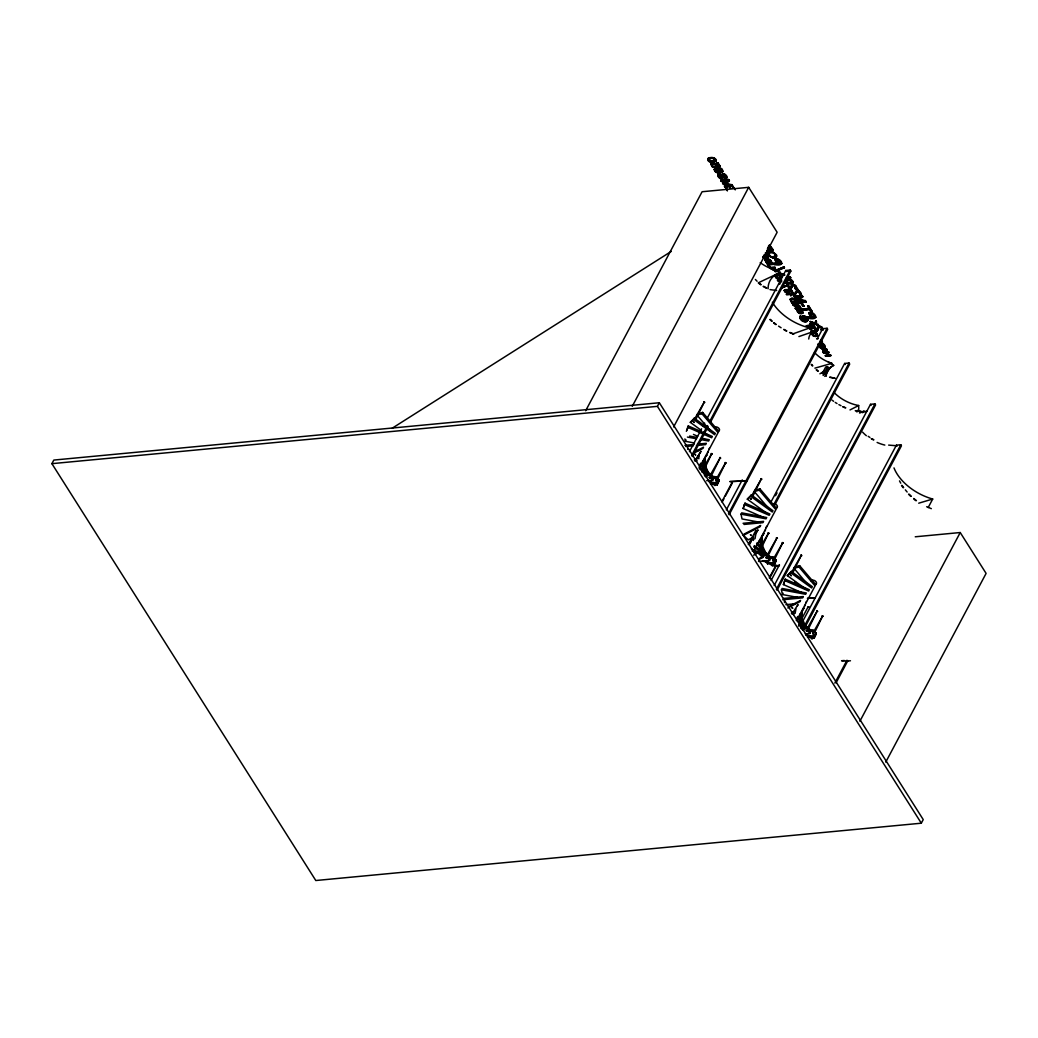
<?xml version="1.0" encoding="UTF-8"?>
<svg xmlns="http://www.w3.org/2000/svg" width="1038" height="1038" viewBox="0 0 1038 1038"><rect width="100%" height="100%" fill="white"/><g stroke="black" fill="none" stroke-linecap="round" stroke-linejoin="round"><path stroke-width="1.5" d="M812.495 333.328L813.844 335.417L816.88 335.17M768.574 253.454L770.235 256.088A3.231 1.972 28 0 0 772.077 256.801L774.815 256.542M776.022 276.069L777.125 277.821A2.154 1.323 28 0 0 778.357 278.301L780.459 277.937L780.096 276.16A2.011 1.233 28 0 0 778.591 275.317L776.126 275.9L776.969 278.119A2.154 1.323 28 0 0 778.189 278.599L780.628 277.717M698.821 458.796L698.885 455.643L698.198 456.941M704.452 465.232L705.282 457.641L705.1 465.504M755.002 538.722L755.768 534.44M761.334 543.691L762.164 536.438L761.957 545.365M795.147 613.341L795.912 608.904M801.466 618.479L802.309 610.889L802.089 620.322M802.037 317.187C802.257 320.041 807.188 315.176 802.283 316.862M722.746 171.452L721.786 169.324A2.413 1.479 28 0 0 720.164 168.428L719.23 168.299L720.333 168.13A2.413 1.479 28 0 1 721.955 169.025C725.03 172.01 719.555 173.787 717.167 172.723A3.023 1.855 28 0 1 715.351 171.789L714.17 169.739C715 166.573 720.93 168.701 719.866 171.633M789.879 291.73L789.243 290.303A1.609 0.986 28 0 0 788.153 289.706L788.309 289.407A1.609 0.986 28 0 1 789.399 290.004L789.503 292.236L786.155 292.573A2.011 1.233 28 0 1 784.949 291.95C782.354 289.602 787.414 288.369 788.089 290.951A1.804 1.103 28 0 1 787.946 291.795L789.412 290.822L787.699 289.33M711.069 163.952L711.964 166.56A2.764 1.7 28 0 0 713.314 167.416L714.974 167.416L713.768 166.43A1.726 1.051 28 0 1 712.224 165.366L712.094 164.289M800.609 316.824L802.646 320.34A2.686 1.648 28 0 0 803.814 320.937L806.837 320.651M795.588 287.695L794.965 286.19L792.747 285.697M821.927 329.306L820.915 327.113L818.684 327.645M775.334 275.641L776.165 277.626L778.954 278.95A4.321 2.647 28 0 0 780.706 278.69A2.88 1.765 28 0 0 781.264 276.951L779.279 275.018L776.281 274.759C773.531 276.199 776.709 279.352 778.798 279.248A4.321 2.647 28 0 0 780.55 278.988A2.88 1.765 28 0 0 781.121 278.456A2.79 1.713 28 0 0 781.108 277.276L779.123 275.317L776.126 275.057M771.299 269.374L771.39 269.166A1.855 1.142 28 0 1 772.454 269.114L773.79 269.828L775.269 269.205L776.748 270.464M799.338 311.413L798.663 309.778L799.338 311.413L800.103 311.05L798.897 309.142C793.616 309.039 799.766 315.812 802.543 313.217L802.906 312.736M796.989 309.324L798.806 312.685L802.698 312.918M802.984 318.705L803.477 320.015L805.371 319.535M800.22 316.136C798.858 318.835 802.244 321.689 804.787 321.884A4.827 2.958 28 0 0 807.019 321.417L807.953 319.522L806.176 316.837A3.166 1.946 28 0 0 804.956 316.136A3.361 2.063 28 0 0 803.723 315.812C799.117 315.578 803.36 323.337 806.189 319.73L804.904 317.732L806.137 319.263M719.01 171.504L717.972 169.311L715.39 169.557L716.467 171.737L719.178 171.205M787.388 291.769C785.364 287.682 783.898 293.871 787.544 291.457C786.441 287.889 783.249 292.353 787.31 291.691M797.508 310.427L798.663 309.778M715.195 160.527C711.173 153.987 703.556 164.017 714.754 160.968L715.221 160.436M792.228 282.219L790.333 280.403L786.051 280.805M711.679 163.381L715.273 163.887L716.739 166.352L718.581 165.795L716.869 163.083L717.933 162.694L720.074 166.08L716.35 167.403L715.87 165.029L713.988 163.783L712.496 163.926L712.068 165.665A1.726 1.051 28 0 0 713.612 166.729L714.819 167.715M791.306 295.596L791.709 293.507L786.363 294.299L790.917 294.169L790.697 295.648L791.462 294.831M790.917 294.169L790.697 295.648M785.779 280.948L787.647 282.777L792.266 282.128M790.787 299.917L791.151 299.204M817.451 335.78L816.672 333.561A2.323 1.427 28 0 0 815.336 332.731L814.532 332.536L815.492 332.432A2.323 1.427 28 0 1 816.841 333.263L817.607 335.482L815.894 336.559L813.26 336.053L811.547 334.028A2.413 1.479 28 0 1 811.625 333.211L811.963 332.692M790.061 299.554C791.825 296.933 796.107 299.385 796.704 301.993L791.553 302.486L790.216 299.255M686.365 431.328L688.272 425.93L712.34 436.453L711.653 437.751L687.584 427.228M687.065 430.017L688.272 425.93M710.057 481.93L717.141 485.031L719.049 479.634L716.207 478.401M719.049 479.634L717.141 485.031M763.592 517.482L743.13 508.529L745.037 503.132L769.885 514.005L769.184 515.302L744.337 504.429M745.037 503.132L743.13 508.529M765.499 561.337L774.27 565.178L776.177 559.78L773.245 558.496M776.177 559.78L774.27 565.178M803.204 593.256L783.392 584.576L785.299 579.178L809.355 589.714L808.667 591.011L784.598 580.476M785.299 579.178L783.392 584.576M805.67 634.568L814.155 638.292L816.063 632.895L807.577 629.171M816.063 632.895L814.155 638.292M791.812 287.396L789.892 289.693L787.064 285.216L788.127 284.827L790.074 288.447L788.127 284.827M817.775 329.98L818.502 327.982M818.152 328.994L817.516 330.499M792.163 286.371L791.177 288.888M790.372 288.058L790.891 286.696M817.23 328.306C816.348 334.534 811.833 319.834 816.413 330.058M767.679 252.468L768.782 255.789L772.973 257.774M806.02 320.028L806.318 319.354M802.893 312.827C803.178 308.766 797.833 308.39 802.283 311.88A1.868 1.142 28 0 1 802.076 312.594L799.104 312.698L797.664 310.128M790.735 286.994L791.877 284.944A2.855 1.752 28 0 1 793.149 284.684L795.458 285.735L796.626 287.863A2.504 1.531 28 0 1 796.159 288.72L794.68 288.175L795.432 287.708M817.075 328.605L817.775 326.892M774.556 269.556L774.348 270.217M801.583 316.603L801.323 317.875L802.452 318.744M710.9 164.263L711.497 163.29M807.888 320.262L807.175 321.118A4.827 2.958 28 0 1 804.956 321.585C802.465 321.43 798.91 318.471 800.454 315.889L800.57 318.264L802.478 320.651A2.686 1.648 28 0 0 803.646 321.235L807.058 320.431A3.205 1.959 28 0 0 807.356 319.613A3.62 2.219 28 0 0 807.11 318.614L803.905 316.279A2.673 1.635 28 0 0 802.439 316.564L802.011 317.148M791.397 294.727L791.929 293.871M51.9 463.662L53.82 460.068L659.338 402.744L923.236 819.592L921.316 823.199L315.799 880.522L51.9 463.662L657.417 406.351L659.338 402.744M585.666 410.737L702.103 191.732L748.683 187.333L777.138 232.278L673.636 426.942M716.869 163.083L717.933 162.694M716.739 166.352C717.466 163.667 712.691 161.461 711.095 163.861M716.35 167.403L720.074 166.08M718.581 165.795L717.024 162.784M721.825 170.894L719.399 168M719.84 168.831C725.354 169.635 716.882 173.891 721.799 170.985M718.322 173.995C720.476 173.541 731.245 182.48 722.85 174.605C721.786 171.75 727.301 175.059 726.989 177.044L726.821 177.861A2.413 1.479 28 0 1 725.303 178.354C721.644 173.112 714.404 174.254 722.15 178.38L722.604 179.237C720.125 179.392 716.635 176.512 718.075 173.982M722.85 174.605L722.539 173.437M721.384 181.468L728.014 180.56L721.384 181.468L720.995 180.314L728.728 179.574C732.179 183.129 715.727 185.426 729.493 180.781M722.15 178.38C715.39 173.294 721.138 174.669 725.134 178.653A2.413 1.479 28 0 0 726.6 178.264L726.976 177.563M722.604 179.237L722.305 178.069M722.798 183.142L730.973 185.594L723.149 184.258L722.63 183.441L728.014 180.56M724.135 183.402L731.972 184.699L732.828 186.049L724.939 187.087L724.55 185.919L729.818 185.426M724.939 187.087L729.74 186.347M720.839 180.612L728.728 179.574M725.705 188.293L726.782 187.917L725.705 188.293L727.314 190.836M732.672 186.347L731.972 184.699M733.697 187.424L732.62 187.813L733.697 187.424L735.254 189.876M632.246 406.325L748.683 187.333M767.588 259.565L764.721 260.123L770.248 260.201L764.305 257.593L768.509 256.918L768.146 256.334L762.995 256.827M767.783 247.537L769.002 249.47L771.727 248.925L768.743 245.474M765.603 253.389L766.368 255.089L765.447 253.687M763.488 255.997L767.354 255.633L765.577 252.623M765.084 260.694L770.404 259.902L764.461 257.294M769.002 249.47L771.727 248.925M762.839 257.126L768.146 256.334M770.339 264.002L768.756 261.511L770.339 264.002L771.922 263.86L770.222 261.187L770.987 260.823L772.908 264.405L767.744 264.885L765.616 261.511L766.381 261.148L767.977 264.236L766.381 261.148M764.305 257.593L768.509 256.918M766.797 250.625L773.154 249.743L769.599 244.968M764.721 260.123L768.937 259.435M767.977 264.236L769.729 264.067L768.146 261.563L768.911 261.2M767.744 264.885L773.063 264.093M770.391 267.48L775.308 267.648C773.167 269.698 766.602 267.752 768.976 265.261L770.222 267.778L768.976 265.261M770.222 261.187L770.987 260.823M769.729 264.067L768.302 261.265M771.922 263.86L770.378 260.888M773.362 263.587L776.671 262.99L774.997 259.189A2.855 1.752 28 0 1 775.866 258.566C781.575 258.683 786.181 267.298 773.933 264.482L773.362 263.587L776.671 262.99M773.933 264.482L781.835 263.444M690.309 422.362L694.279 418.158L715.312 433.417L714.611 434.727L693.592 419.456L690.309 422.362L701.429 430.446M693.592 419.456L694.279 418.158M770.222 267.778L774.932 267.051M773.79 269.828L772.609 268.816A1.855 1.142 28 0 0 771.571 268.998L771.39 269.166M694.591 418.989L704.439 401.771L695.72 419.56M777.423 263.198L780.342 262.64L778.656 260.071L776.865 259.409L775.931 260.694L777.423 263.198L780.342 262.64M696.978 415.07L697.666 413.773L702.635 412.397L718.075 430.562L717.375 431.86L701.935 413.708L696.978 415.07L710.355 430.809M771.286 268.323L775.308 267.648M694.487 443.005L685.404 441.306L686.105 440.008M777.177 269.828L784.092 266.805L784.352 267.765L777.605 270.49L777.177 269.828L784.092 266.805M777.605 270.49L784.507 267.467M701.935 413.708L702.635 412.397M782.886 275.342L780.161 274.317L779.577 272.838L784.754 274.862M780.161 274.317L779.577 272.838M780.68 281.921L777.514 280.312L781.536 279.637M777.903 280.922L777.67 280.013M781.757 281.778L779.136 280.481M689.453 451.647L701.597 428.811M703.115 425.969L704.633 423.115M706.904 418.833L785.792 270.464L790.216 270.049L790.865 271.074L710.459 422.284M691.606 455.5L707.54 425.541M709.81 421.259L790.216 270.049M781.925 287.422L786.583 285.32L786.713 286.06L781.925 287.422L786.583 285.32M692.255 456.525L708.188 426.566M782.211 287.876L786.869 285.761M787.57 277.354C792.695 275.939 790.437 279.469 786.051 278.456M696.446 461.404L697.134 460.106M789.256 291.354L787.998 289.874M789.892 289.693L791.034 288.966M797.963 290.458L800.194 294.545L797.963 290.458L794.576 295.493L793.629 295.583L790.229 290.225L791.306 289.836L793.888 294.468L791.306 289.836M708.733 449.519L709.421 448.208M786.363 294.299L791.709 293.507M699.132 468.242L719.451 430.03M707.669 452.905L708.357 451.595M706.307 456.019L707.008 454.722L704.374 458.809M795.329 289.018L796.315 288.421A2.504 1.531 28 0 0 796.782 287.565L795.614 285.437L793.304 284.386A2.855 1.752 28 0 0 792.033 284.646L791.28 285.58M793.629 295.583L790.385 289.926M798.196 289.304C795.108 288.499 804.294 293.923 800.194 294.545M794.576 295.493L797.482 291.25M794.745 297.361L801.375 296.44L794.745 297.361L794.355 296.193L802.089 295.467C805.54 299.009 789.088 301.305 802.854 296.673M705.023 464.998L711.821 453.489L705.386 466.996M790.943 299.606L791.773 301.824L795.874 301.15L793.733 298.931L790.826 299.723M791.553 302.486L796.86 301.695C796.224 299.035 791.968 296.621 790.126 299.32M792.215 303.537L797.534 302.746L797.755 303.654L792.215 303.537L797.534 302.746M792.591 304.134L797.911 303.356M793.019 304.809L796.561 305.938L793.019 304.809L797.456 307.975L795.16 308.195L795.549 308.792C803.347 311.244 800.791 304.303 796.704 304.653A1.557 0.96 28 0 0 796.38 305.12L796.561 305.938M796.159 299.035L804.333 301.474L796.509 300.138L795.99 299.333L801.375 296.44M793.499 305.561L793.175 304.51M791.773 301.824L795.874 301.15M797.495 299.281L805.332 300.579L806.189 301.941L798.3 302.966L797.911 301.798L804.489 301.176M795.16 308.195L797.612 307.676L793.655 305.263M794.2 296.492L802.089 295.467M798.3 302.966L806.189 301.941M795.549 308.792L800.856 308.014M797.08 305.47L798.04 307.923L799.909 307.469L798.3 305.315L797.002 305.6M705.1 475.664L709.694 475.222L710.394 473.925L713.495 478.829L712.808 480.127L706.683 480.711M797.703 309.869L798.507 310.077M801.258 303.745L802.374 303.356L803.827 306.223L802.88 306.314L801.258 303.745L802.374 303.356M710.498 474.703L720.333 457.473L711.614 475.261M796.821 309.622L798.897 309.142M798.04 307.923L799.909 307.469M800.039 309.96L800.026 309.103M806.033 302.24L805.332 300.579M802.88 306.314L803.983 305.912M809.679 309.519L802.854 310.167L802.283 309.259L809.264 308.312L807.849 306.067L808.758 305.989L812.157 311.361L811.093 311.75L809.835 309.22L811.093 311.75M711.186 482.748L710.498 484.045L712.976 483.358M802.854 310.167L809.835 309.22M800.454 315.889L800.804 316.447M708.902 481.58L716.454 482.994L715.454 478.207L716.142 476.909L711.614 476.066M802.283 309.259L809.108 308.623L807.849 306.067M715.909 479.725L725.757 462.507L717.037 480.296M802.102 318.082L805.034 317.018L806.941 318.913A3.62 2.219 28 0 1 807.201 319.912M807.681 306.379L808.758 305.989M715.675 484.253L714.987 485.55L710.044 481.956M716.454 482.994L717.154 481.697L716.142 476.909M804.748 318.03L805.034 317.018M718.27 482.644L718.971 481.334L716.492 479.543M807.382 317.317L810.691 316.72L807.382 317.317L807.953 318.212C820.189 321.027 815.596 312.412 809.874 312.295A2.855 1.752 28 0 0 809.004 312.918L810.522 317.018M807.953 318.212L815.842 317.174M811.21 325.932L806.279 325.763L810.989 325.024L810.652 323.48L812.923 327.061L812.157 327.424L811.366 325.634L812.157 327.424M811.444 316.927L814.363 316.369L812.663 313.8L810.886 313.139L809.951 314.423L811.444 316.927L814.363 316.369M806.656 326.36L811.366 325.634M810.12 321.65L814.402 322.896L810.12 321.65L810.769 322.675L813.948 323.441L810.289 321.352M806.279 325.763L810.834 325.335L810.042 323.532M809.887 323.83L810.652 323.48M812.404 325.244L813.039 326.243L812.404 325.244L813.792 323.739M816.439 322.247L815.972 320.95L816.439 322.247L815.258 323.622L818.554 325.582L818.061 324.245L815.258 323.622M817.373 330.577L816.231 331.304L813.403 326.814L814.467 326.425M813.039 326.243L814.973 323.882L818.71 325.283M813.338 327.723C799.844 329.435 822.485 326.788 809.809 329.046M721.825 501.73L732.439 481.762M722.396 501.678L723.914 498.824M725.432 495.969L732.257 483.137M812.053 332.809L813.091 332.939L812.482 333.47M811.015 331.239L815.596 331.278L811.054 331.81M816.867 335.144L814.7 332.238M816.231 331.304L816.997 330.85M822.498 330.318L821.019 329.773L821.772 329.318M726.328 509.879L742.261 479.919M817.347 338.686L822.654 328.709L827.078 328.28L827.727 329.306L729.117 514.757M728.481 513.745L827.078 328.28M821.499 341.632L820.422 340.516M819.436 344.175L820.915 344.953L820.889 343.838A1.557 0.96 28 0 1 821.214 343.37C825.301 343.02 827.857 349.962 820.059 347.509L819.838 346.614L822.122 346.394L818.165 343.98M819.748 342.709L822.485 342.164L820.915 339.815M820.059 347.509L825.366 346.731M822.641 351.597L823.887 350.961L820.526 347.704L827.26 349.715L823.043 352.232L822.797 351.298L824.042 350.649L822.849 348.768L820.526 347.704M819.67 346.913L822.122 346.394M822.55 346.64L824.419 346.186L821.837 343.915L822.55 346.64L824.419 346.186M823.368 349.196L826.52 349.456L824.328 350.727L823.368 349.196L826.365 349.754L826.845 349.066M823.043 352.232L827.26 349.715M823.355 352.738L828.674 351.947L828.895 352.842L826.78 353.05L828.272 355.398L830.543 354.892L830.763 355.8L825.612 356.281L825.392 355.385L827.818 355.152L826.326 352.803L823.355 352.738L828.674 351.947M747.295 499.161L751.278 494.957L772.986 510.722L772.285 512.019L750.578 496.255L747.295 499.161L766.446 513.07M823.744 353.335L826.326 352.803M741.028 514.16L741.716 512.863L766.706 517.534L766.018 518.831L741.028 514.16L742.027 518.948L760.776 522.451M750.578 496.255L751.278 494.957M826.78 353.05L829.051 352.544M825.612 356.281L830.919 355.489M751.629 495.827L761.477 478.609L752.758 496.398M754.276 491.532L754.976 490.221L759.933 488.859L775.879 507.608L775.191 508.905L759.245 490.157L754.276 491.532L769.223 509.113M825.223 355.684L827.818 355.152M828.272 355.398L830.543 354.892M759.245 490.157L759.933 488.859M822.563 372.914L825.755 366.92L827.623 366.738L828.519 368.166L825.327 374.173L823.471 374.355L822.563 372.914L824.432 372.746L825.327 374.173M823.121 375.509L827.623 366.738M824.769 376.379L830.153 367.634M743.39 535.374L744.09 534.077L760.672 525.475L759.985 526.772L743.39 535.374L748.229 539.812L753.757 536.931M748.32 544.613L755.898 530.353M771.078 501.821L844.647 363.443L849.071 363.028L849.72 364.053L774.633 505.272M749.721 544.21L751.24 541.356M775.516 495.71L777.034 492.855M753.186 540.448L753.886 539.15M773.985 504.247L849.071 363.028M766.005 527.564L766.706 526.253M753.886 551.035L777.397 506.816M764.811 531.197L765.499 529.899M753.809 555.395L754.509 554.084M761.126 545.741L768.691 532.805L762.255 546.299M755.249 554.5L758.7 551.762L763.54 556.186L762.839 557.497L758.7 559.638M761.736 555.914L766.472 555.46L767.173 554.162L770.274 559.067L769.573 560.364L758.519 561.415M766.459 556.368L777.06 537.71L767.575 556.939M765.616 561.597L767.614 563.932L768.302 562.635M762.528 561.156L773.466 563.193L772.454 558.405L773.141 557.108L766.9 555.94M773.777 558.301L782.86 542.511L774.14 560.299M765.772 560.961L772.155 565.593L772.843 564.296M773.466 563.193L774.153 561.895L773.141 557.108M769.249 577.932L776.048 565.152M769.833 577.881L775.879 566.514M771.117 580.45L779.434 564.828M774.192 585.484L870.519 404.314L874.943 403.899L875.592 404.911L776.982 590.363M776.333 589.35L874.943 403.899M787.323 575.623L791.306 571.406L812.326 586.678L811.638 587.975L790.619 572.716L787.323 575.623L805.877 589.091M781.419 589.766L782.12 588.468L806.318 592.996L805.631 594.294L781.419 589.766L782.431 594.553L797.56 597.382M790.619 572.716L791.306 571.406M791.605 572.249L801.453 555.019L792.734 572.807M793.992 568.331L794.693 567.033L799.649 565.658L815.09 583.823L814.402 585.121L798.962 566.956L793.992 568.331L807.382 584.07M782.431 594.553L783.119 593.256M798.962 566.956L799.649 565.658M797.366 605.868L798.053 604.557L791.916 614.107M793.46 614.665L794.161 613.354M805.76 602.767L806.448 601.469M796.899 620.088L816.478 583.278M804.684 606.153L805.384 604.856M802.037 618.246L808.122 606.815L809.251 607.373L808.122 606.815M798.559 626.044L799.26 624.746L804.087 629.171L803.399 630.468L800.493 627.808M803.101 620.646L896.391 445.185L900.815 444.757L901.464 445.782L805.138 626.952M804.489 625.927L900.815 444.757M803.659 628.769L806.721 628.483L807.408 627.186L810.509 632.09L809.822 633.388L805.229 633.829M807.512 627.951L817.36 610.733L807.875 629.949M805.916 634.841L813.481 636.255L812.469 631.467L813.169 630.17L808.628 629.313M812.923 632.985L822.771 615.755L814.817 632.116M805.825 634.309L812.001 638.798L812.702 637.501M813.481 636.255L814.168 634.958L813.169 630.17M834.85 683.056L846.995 660.233M928.154 507.582L932.708 499.031A42.247 25.898 28 0 1 893.99 467.891M836.122 682.77L847.514 661.323M859.892 721.241L960.228 532.533L986.1 573.404L885.764 762.113M791.994 286.67L792.513 285.735M818.333 328.28L818.852 327.346M715.065 160.734C716.168 157.646 709.655 157.529 708.578 159.567M793.888 294.468L794.33 293.702M773.816 269.53L775.01 268.803L776.904 270.165M785.922 280.714C787.634 289.174 799.052 276.406 785.766 281.013M694.902 460.859L701.026 451.309L695.084 460.794M748.995 543.938L753.108 537.528M755.573 533.688L758.038 529.847L754.885 534.998M749.125 543.951L753.238 537.554M761.542 537.113L764.007 533.273L761.671 537.126M802.27 610.707L804.022 607.983L801.583 612.005M719.619 172.01L719.606 170.258L718.011 168.909L714.3 169.272M794.161 294.001L797.275 289.381M802.75 313.035L802.231 310.647L799.87 309.402M790.074 288.447L790.528 287.747M817.62 327.191L818.372 326.243A2.855 1.752 28 0 1 819.644 325.984L821.953 327.048L823.121 329.163A2.504 1.531 28 0 1 823.069 329.5M814.246 323.194L815.972 320.95M768.548 253.376L769.924 252.312L772.428 252.325A3.023 1.855 28 0 1 774.698 253.583L775.321 256.23L771.922 257.1A3.231 1.972 28 0 1 770.079 256.386L768.535 254.634L768.717 253.077L772.272 252.623A3.023 1.855 28 0 1 774.53 253.882L775.425 255.841M817.217 330.875L817.672 330.201M816.595 321.936L815.414 323.324M813.195 325.945L814.973 323.882M784.248 290.277L786.363 289.887L787.933 291.25A1.804 1.103 28 0 1 787.79 292.093M822.096 329.007L821.019 329.773M722.733 171.529L719.931 172.568M789.918 291.678L786.311 292.275A2.011 1.233 28 0 1 785.104 291.652L784.313 290.29M805.216 319.834C806.643 315.76 800.013 320.197 805.112 319.691M772.155 565.593L776.126 561.376L773.57 559.521M813.792 636.528L815.985 634.594L812.001 638.798M715.234 169.856L717.089 169.376L719.087 171.036M792.344 286.034C793.304 283.958 797.067 286.462 795.277 288.019L794.68 288.175M789.295 291.315L787.946 291.795M817.892 326.814L818.216 326.542A2.855 1.752 28 0 1 819.488 326.295L821.798 327.346L822.965 329.461M801.647 316.59L804.8 316.447A3.166 1.946 28 0 1 806.02 317.148L807.798 320.21M811.807 332.99L812.546 332.355M774.387 269.854L775.697 269.569L776.995 271.32L775.438 271.476L774.491 269.711M716.025 161.137L709.862 161.591A2.517 1.544 28 0 1 708.422 160.592L707.76 158.853M793.058 282.816L790.463 283.659M707.877 158.671C710.381 157.114 715.714 157.296 716.142 160.955M821.512 344.318L823.017 344.616L824.263 346.484M803.088 318.627L805.527 319.107M392.338 428.123L671.223 251.43M819.903 373.81L824.042 371.267M826.806 369.58L833.709 365.35L828.324 361.99M704.841 402.407L703.712 401.836M687.753 449.376L687.636 448.572M712.224 454.125L711.095 453.554M720.735 458.108L719.619 457.55M726.159 463.143L725.03 462.572M715.506 483.15L714.793 483.228M761.879 479.245L760.75 478.674M769.093 533.441L767.964 532.87M777.462 538.346L776.333 537.788M783.262 543.146L782.133 542.576M772.622 563.154L771.896 563.232M801.855 555.654L800.726 555.083M784.78 602.637L784.209 601.729M817.762 611.369L816.634 610.798M823.173 616.39L822.044 615.832M805.877 320.054L803.97 320.327L802.465 318.938M824.328 350.727L826.365 349.754M694.163 452.036L703.53 447.17L702.843 448.481L693.475 453.334M694.279 459.847L698.302 457.758M754.561 553.916L758.7 551.762M759.388 558.34L763.54 556.186M788.504 606.685L800.558 600.431L799.857 601.729L787.816 607.983M791.306 613.108L793.979 611.719M768.016 252.195L772.181 251.78L776.281 255.127A4.178 2.556 28 0 1 776.307 256.879A4.321 2.647 28 0 1 775.438 257.684A6.488 3.97 28 0 1 772.817 258.073L767.912 255.205L767.354 253.506L768.172 251.897L772.337 251.481L776.45 254.829A4.178 2.556 28 0 1 776.645 256.049A4.321 2.647 28 0 1 775.607 257.385A6.488 3.97 28 0 1 774.037 257.774M813.091 332.939C809.614 337.415 821.564 335.663 814.908 332.835M850.005 409.932L858.673 405.508L858.75 409.374A28.973 17.75 28 0 0 856.921 411.995M817.295 335.858L813.766 335.91L811.703 333.73M722.63 183.441L727.859 180.859M795.99 299.333L801.219 296.751M822.654 330.019L821.188 329.474M758.415 282.751L780.368 272.384L772.22 268.985A28.052 17.192 28 0 1 760.231 262.666M714.923 160.669L710.602 161.098L708.682 159.515M860.1 412.553L863.798 411.191M859.438 412.942L864.382 411.139M862.241 412.683L867.171 410.866M792.928 333.873L809.731 327.917L812.702 331.797A24.925 15.285 28 0 0 808.732 339.037M798.91 336.572L812.702 331.797M776.398 275.719L778.435 275.615A2.011 1.233 28 0 1 779.94 276.458L780.537 277.756M791.267 299.333L794.109 299.45L795.718 301.461M785.468 279.988L790.852 279.819L793.188 282.647M816.608 338.894L818.242 338.648M716.895 166.054L718.737 165.496M819.086 327.294L820.76 327.411L821.979 328.851M918.721 503.196L932.708 499.031M814.895 368.153L832.035 363.287A24.925 15.285 28 0 1 814.493 352.453M767.614 563.932L770.092 563.245M807.512 637.306L810.003 636.618M776.165 259.863L778.124 260.071L780.187 262.938M810.185 313.593L812.131 313.8L814.207 316.668M822.356 373.369L827.052 372.097M718.828 171.555L716.622 171.439L715.286 170.011M712.34 164.225L714.572 164.328L715.961 166.08M797.171 305.496L799.753 307.767M774.543 269.75L776.839 271.632M809.977 328.748L813.714 328.319M786.48 279.404L791.008 279.52L793.33 281.752L791.501 283.776L786.739 283.582A2.517 1.544 28 0 1 785.299 282.583L784.637 280.844M724.394 186.217L730.973 185.594M766.965 250.327L773.154 249.743M763.903 255.037L766.524 254.79M764.928 255.582L767.51 255.335M768.133 263.937L769.885 263.769M770.494 263.704L772.077 263.561M790.865 271.074L786.441 271.489L785.792 270.464M787.738 277.055L790.294 276.809M786.22 278.158L790.852 277.717M777.514 280.312L781.38 279.949M778.98 280.779L781.679 280.519M787.064 285.216L787.972 285.126M790.229 290.225L791.138 290.134M786.713 294.857L790.748 294.468M800.363 294.247L801.271 294.156M797.755 302.097L804.333 301.474M811.249 311.452L812.157 311.361M813.403 326.814L814.311 326.736M815.206 330.681L811.171 330.94M815.596 331.278L811.21 331.511M819.903 342.41L822.485 342.164M684.898 445.341L694.085 444.472M698.665 444.03L706.32 443.304L705.632 444.614L696.446 445.484M685.729 446.496L693.384 445.769M694.967 450.816L699.547 450.388M704.27 474.509L710.394 473.925M743.052 523.295L763.605 521.348L762.904 522.659L743.948 524.45M915.257 536.789L960.228 532.533M760.841 554.759L767.173 554.162M776.022 565.853L779.408 565.528L772.752 565.853M783.443 598.446L803.347 596.565L802.646 597.862L782.756 599.743M785.857 604.648L795.043 603.779M801.284 627.756L807.408 627.186M844.348 660.492L841.559 660.752L847.67 661.037M847.086 661.089L850.459 660.765M807.785 598.225L815.362 597.849L807.434 598.394M747.01 480.866L729.831 481.58L744.895 480.957M722.759 178.925L718.919 177.122L717.79 174.942L718.491 173.696C720.632 173.242 731.401 182.182 723.006 174.306M722.383 173.735L725.186 174.773L726.834 177.342M714.974 167.416L713.469 167.118A2.764 1.7 28 0 1 712.12 166.262L711.03 164.406M888.645 445.107L896.235 445.73M855.818 410.672L861.345 411.424M855.247 410.724L860.762 411.476M769.988 289.602L776.645 290.497M723.979 183.7L731.816 184.998M797.34 299.58L805.177 300.89M788.491 283.672L786.895 283.283A2.517 1.544 28 0 1 785.468 282.271L785.117 281.817M718.101 172.568L717.323 172.425A3.023 1.855 28 0 1 715.506 171.491L714.326 169.441M689.634 436.064L697.199 437.478M701.74 438.321L709.304 439.736L708.604 441.033L701.039 439.619M687.428 437.076L696.511 438.776M697.51 443.563L702.051 444.42M710.913 477.363L715.454 478.207M769.327 557.821L772.454 558.405M809.445 630.896L812.469 631.467M800.194 309.661C805.722 311.257 798.702 315.072 797.69 310.466M830.179 377.209L835.149 378.195M829.596 377.261L834.565 378.247M820.357 348.002L827.104 350.014M772.843 269.426L774.166 270.49M772.674 269.724L773.738 270.412M818.009 344.279L821.966 346.692M764.772 257.943L767.549 258.929M763.228 257.735L768.782 259.734M778.059 280.623L780.836 281.622M780.317 274.019L783.041 275.044M814.817 324.18L818.554 325.582M819.592 343.876L821.071 344.655M779.408 273.137L784.598 275.161M768.587 245.785L771.571 249.224M790.178 332.497L793.875 334.015M789.594 332.549L793.292 334.067M843.271 406.753L845.788 407.791M842.687 406.818L845.204 407.843M926.662 506.739L931.346 508.659M693.449 434.416L697.692 436.284M701.935 438.14L704.776 439.372M702.051 472.199L707.721 474.677M715.519 479.699L718.348 480.931M751.33 548.907L764.474 554.655M752.096 550.841L757.948 553.397M772.557 559.793L775.477 561.078M799.078 625.46L804.735 627.938M838.899 404.625L840.988 405.702M783.846 329.37L786.856 330.953M784.261 329.954L786.272 331.005M763.683 286.358L766.68 287.993M763.099 286.423L766.096 288.045M871.803 438.646L873.892 439.788M871.219 438.698L873.308 439.84M835.227 402.42L836.991 403.523M778.578 326.14L781.095 327.761M868.17 436.297L869.909 437.478M769.443 245.279L772.986 250.041M703.907 432.249L708.85 435.843M699.184 466.97L712.782 476.844M699.729 469.163L707.15 474.561M769.742 556.744L754.418 545.612L753.731 546.922L765.227 555.265M796.198 620.218L806.098 627.406M808.563 629.21L811.041 631M799.221 624.214L805.397 628.704M832.113 400.162L833.605 401.291M774.14 322.831L776.255 324.492M773.557 322.883L775.684 324.544M758.999 282.972L761.165 284.684M758.415 283.024L760.582 284.736M913.764 498.5L916.437 500.601M914.076 499.252L915.866 500.666M816.737 369.775L818.32 371.072M816.166 369.826L817.736 371.137M702.233 471.486L707.06 475.91L706.372 477.221L704.439 475.443M758.012 553.059L762.839 557.497M765.408 252.935L767.354 255.633M770.443 319.445L772.207 321.144M769.859 319.496L771.623 321.196M909.145 494.205L911.351 496.359M908.561 494.257L910.767 496.411M755.392 279.482L757.091 281.246M711.004 475.313L700.715 463.208L700.027 464.518L709.291 475.404M769.288 556.576L757.325 542.511L756.637 543.808L765.603 554.357M810.081 631L797.729 616.468L797.041 617.766L805.28 627.458M905.305 489.832L907.134 492.025M715.909 166.339L716.518 167.105M811.768 364.442L812.832 365.791M811.184 364.494L812.248 365.843M794.849 287.863L795.484 288.72M820.76 340.114L822.33 342.475M902.113 485.408L903.631 487.626M901.529 485.46L903.047 487.678M728.572 179.872L729.338 181.079M781.666 263.756L778.889 259.721L775.697 258.864A2.855 1.752 28 0 0 774.828 259.487L776.515 263.289M783.937 267.103L784.352 267.765M790.126 277.12L790.697 278.015M798.027 289.602L801.115 294.455M801.933 295.765L802.698 296.972M808.602 306.288L812.001 311.66M815.686 317.485L812.91 313.45L809.718 312.594A2.855 1.752 28 0 0 808.849 313.217M717.777 163.005L719.918 166.378M822.654 328.709L823.303 329.734M844.647 363.443L845.295 364.468M870.519 404.314L871.167 405.339M896.391 445.185L897.04 446.197M767.951 247.239L769.171 249.159M777.579 262.899L776.061 259.876M811.599 316.629L810.068 313.606M767.458 248.51L768.12 249.548M802.205 303.654L803.827 306.223M801.414 303.446L803.036 306.002M720.995 180.314L721.54 181.17M724.55 185.919L725.095 186.788M725.86 187.995L727.469 190.525M773.531 263.289L774.089 264.184M787.219 284.905L790.061 289.394M794.355 296.193L794.9 297.063M797.911 301.798L798.456 302.668M802.439 308.961L803.01 309.856M807.538 317.018L808.109 317.913M813.558 326.516L816.4 331.005M777.332 269.517L777.76 270.191M770.832 261.135L772.908 264.405M800.7 308.312L798.715 305.393L796.548 304.951A1.557 0.96 28 0 0 796.211 305.419L796.405 306.236M810.496 323.778L812.767 327.359M825.21 347.029L823.225 344.11L821.058 343.669A1.557 0.96 28 0 0 820.721 344.136L820.915 344.953M798.209 307.624L797.08 305.691M822.719 346.342L821.59 344.188M826.936 352.751L828.428 355.1M774.659 270.801L775.269 271.774M823.523 348.898L824.496 350.429M826.17 353.102L827.662 355.45M791.942 301.526L790.982 299.852M765.772 261.213L767.912 264.586M768.367 265.313L770.157 268.141M791.709 302.188L790.229 299.515M766.472 555.46L769.573 560.364M709.694 475.222L712.808 480.127M806.721 628.483L809.822 633.388M657.417 406.351L921.316 823.199M798.741 309.441L799.948 311.361M809.588 314.981L808.913 313.281M899.518 480.918L900.75 483.163M719.23 168.299L719.684 169.129M800.207 613.692L805.735 626.757M799.507 614.989L803.204 623.695M765.823 553.397L759.92 539.488L759.232 540.785L763.955 551.918M703.18 460.431L708.72 473.497M702.492 461.741L706.8 471.901M684.911 438.905L685.404 441.306M807.201 319.912A3.205 1.959 28 0 1 806.902 320.729M809.731 327.917A40.884 25.055 28 0 1 772.376 302.292M768.094 288.772A40.884 25.055 28 0 1 780.368 272.384M884.83 445.081A28.973 17.75 28 0 1 877.11 442.435M866.354 435.713A28.973 17.75 28 0 1 862.656 432.197M858.673 405.508A29.687 18.191 28 0 1 833.955 392.39M826.261 376.314A29.687 18.191 28 0 1 833.709 365.35M714.65 427.176A2.867 1.765 28 0 1 718.815 428.253A2.867 1.765 28 0 1 718.127 430.965M772.596 503.975A2.867 1.765 28 0 1 776.748 505.052A2.867 1.765 28 0 1 776.061 507.764M811.223 581.072A2.867 1.765 28 0 1 815.388 581.098A2.867 1.765 28 0 1 815.141 584.225M729.675 188.073L730.583 187.982L729.675 188.073M779.564 282.998L779.772 283.867L779.564 282.998M784.689 282.466L784.923 283.387L784.689 282.466M716.311 160.656L714.468 162.084L709.707 161.889A2.517 1.544 28 0 1 708.266 160.89L708.033 158.373C710.537 156.816 715.87 156.985 716.311 160.656M693.345 421.688L694.201 422.414L693.345 421.688M694.772 454.216L695.616 454.955L694.772 454.216M709.252 477.389L710.096 478.129L709.252 477.389M750.396 498.525L751.24 499.252L750.396 498.525M750.461 534.752L751.304 535.478L750.461 534.752M765.979 557.627L766.823 558.366L765.979 557.627M790.372 574.935L791.216 575.675L790.372 574.935M794.849 581.721L795.692 582.448L794.849 581.721M791.786 607.477L792.643 608.203L791.786 607.477M806.267 630.65L807.123 631.376L806.267 630.65"/></g></svg>
